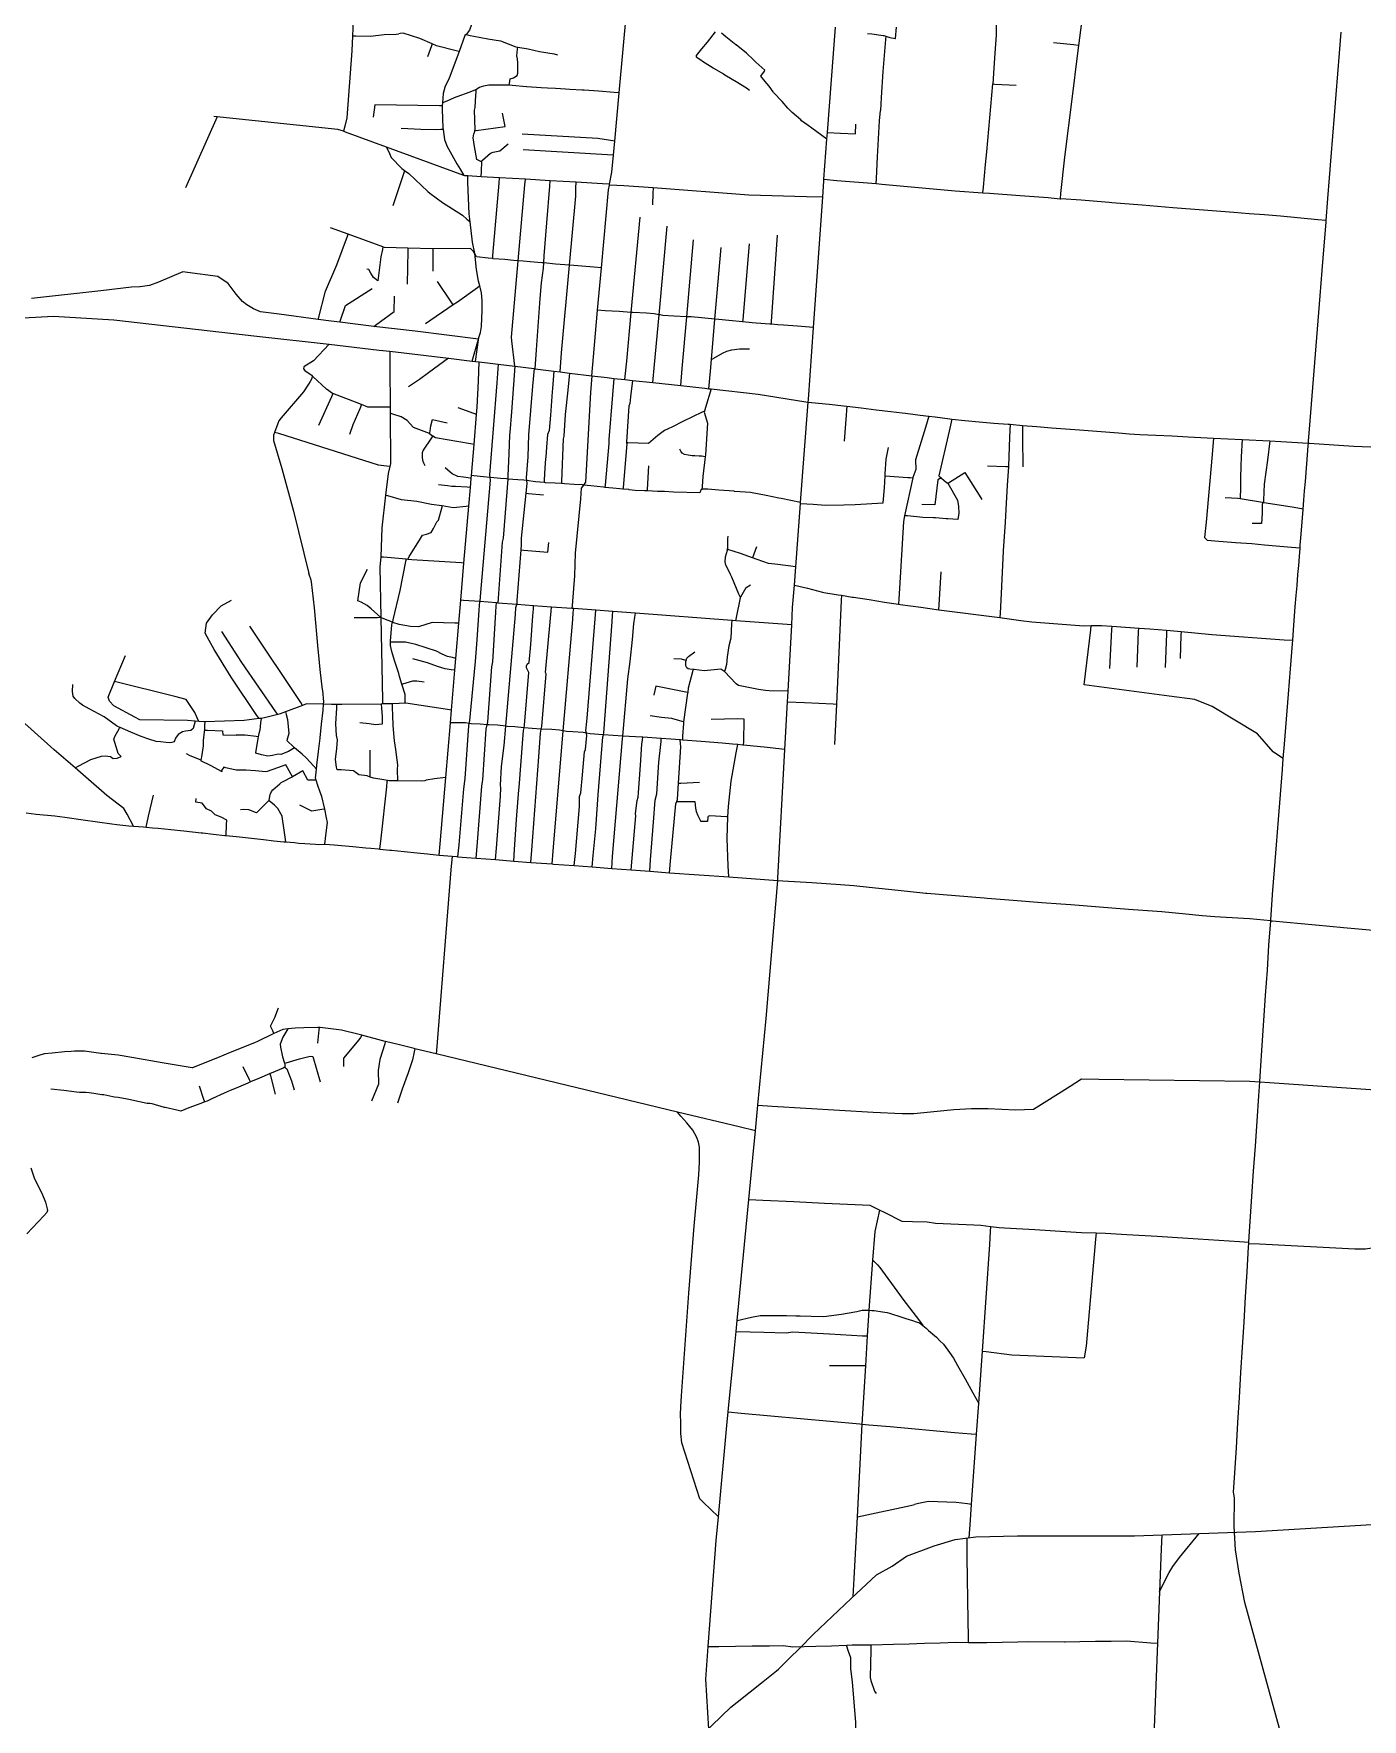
# Model space of a CAD drawing. Header units: inches. Extents: x 170101 to 178921, y 438267 to 453456.
# Drawn here: x 173031 to 174331, y 444207 to 445857 of the extents above; entities that cross this region are included whole.
import ezdxf

# ---------------------------------------------------------------- set-up
doc = ezdxf.new("R2010")
doc.units = ezdxf.units.IN
doc.header["$MEASUREMENT"] = 0

msp = doc.modelspace()

# ---------------------------------------------------------------- linework, layer by layer
for points in [[(174068.9, 445968.2), (174067.2, 445954.8), (174066.5, 445948.9), (174062.1, 445913.9), (174061.6, 445909.9), (174057.4, 445875.2), (174055.5, 445860.6), (174053.6, 445845.8), (174052.3, 445835.6), (174047.3, 445795.9), (174039.9, 445736.3), (174036, 445700.9), (174035.5, 445695.7)], [(173346.1, 445923.6), (173345.9, 445920.1), (173342.9, 445855.1), (173342.3, 445840.4), (173337.5, 445774.8), (173335.4, 445766.7), (173334.1, 445761.7)], [(173977.8, 445920.6), (173977.5, 445918.3), (173976.3, 445905.8), (173975.1, 445893.7), (173974.1, 445884.5), (173973.9, 445881.6), (173973.9, 445881.1), (173973, 445870.4), (173973, 445864.1), (173973.1, 445855.9), (173971.7, 445838.1), (173970.7, 445823.4), (173969.7, 445808)], [(173469.7, 445895.7), (173468.2, 445891.5), (173457.6, 445860.6), (173454.1, 445856.6), (173452.9, 445855.3), (173447.4, 445839.8), (173437.4, 445812.8), (173433.8, 445806), (173431.7, 445798.7), (173431, 445789.5), (173430.8, 445786.6), (173430.6, 445782.9), (173431.5, 445765.1), (173431.7, 445763.6), (173433, 445753.8), (173435.4, 445747.5), (173445, 445729.9), (173448.3, 445724.6), (173452, 445718.6)], [(173577.1, 445522.5), (173578.8, 445541.1), (173582.9, 445586.5), (173586.7, 445628.1), (173593.6, 445704.3), (173594.4, 445708.9), (173594.6, 445709.9), (173596.8, 445721.8), (173598.4, 445738.4), (173599.6, 445752.1), (173604, 445799.4), (173611.6, 445881.1)], [(173342.9, 445855.1), (173346.2, 445855.1), (173360.6, 445854.9), (173374.1, 445856.3), (173385.8, 445856.8), (173388.5, 445857.1)], [(173447.4, 445839.8), (173444.6, 445840.5), (173425.2, 445845.4), (173421, 445847.2), (173408.8, 445852.4), (173392.6, 445857.6), (173389.6, 445857.3), (173388.5, 445857.1)], [(173454.1, 445856.6), (173458.2, 445855.6), (173461.7, 445854.7), (173475.3, 445852.2), (173488, 445850.2), (173503, 445844.4), (173504.7, 445844.1), (173514.9, 445842.5), (173526.1, 445839.9), (173540.5, 445837.6), (173543.5, 445836.6)], [(173698.1, 445858.9), (173690, 445848.9), (173684.6, 445842.3), (173681.9, 445839), (173679.2, 445835.8), (173679.4, 445834.7), (173683.9, 445831.5), (173685.6, 445830.4), (173695.9, 445823.7), (173696.4, 445823.4), (173706.2, 445818), (173707.5, 445817), (173709, 445815.9), (173718.5, 445810.4), (173728.7, 445804.3), (173731.5, 445801.8)], [(173693.8, 444165.1), (173688.8, 444246.9), (173691.2, 444278.6), (173698.9, 444382.4), (173701.1, 444405.7), (173709.5, 444495.1), (173710.8, 444508.3), (173716.6, 444567.4), (173718.5, 444587), (173719.5, 444597.7), (173731, 444716.2), (173734.9, 444757), (173737.4, 444783.4), (173739.8, 444808.5), (173747.9, 444893.5), (173759.2, 445028.3), (173759.4, 445030.7), (173766.2, 445156.7), (173768.8, 445203.3), (173769.4, 445213.9), (173772.9, 445278.8), (173773.8, 445295.5), (173775.5, 445317.6), (173776.8, 445335.3), (173781.5, 445397.4), (173781.6, 445398.3), (173789.1, 445496.6), (173789.3, 445499.3), (173794.2, 445569.7), (173803.2, 445697.1), (173804.3, 445713.2), (173804.4, 445714.7), (173807.4, 445754.1), (173807.9, 445760.4), (173815.7, 445863.6)], [(173807.4, 445754.1), (173792.7, 445764.7), (173788.9, 445767.4), (173782.5, 445772.1), (173781.7, 445772.9), (173773.4, 445780), (173772, 445781.4), (173769.2, 445784.4), (173763.4, 445790.8), (173755.2, 445799.8), (173754.8, 445800.4), (173750.9, 445805.9), (173746.9, 445810.5), (173742.6, 445815.5), (173746.1, 445820.6), (173746.7, 445821.5), (173737.9, 445829.5), (173735.1, 445832.1), (173728.9, 445837.9), (173728.5, 445838.2), (173718.4, 445846.2), (173718.3, 445846.3), (173708.4, 445854.2), (173704.1, 445857.6)], [(173847, 445857.5), (173851.2, 445857), (173862.4, 445855.4), (173863.2, 445855.3), (173865, 445854.8), (173869, 445853.6), (173874, 445852.5), (173874.3, 445852.5), (173875.6, 445863.7)], [(173865, 445854.8), (173864.7, 445851.7), (173862.1, 445820.3), (173860.5, 445794.9), (173860, 445788.3), (173859.8, 445782.1)], [(174261.1, 444159.2), (174216.4, 444321.9), (174210.9, 444350.4), (174207.3, 444373.3), (174206.1, 444396.3), (174206.2, 444424.1), (174205.4, 444429.9), (174206.5, 444448.6), (174208.1, 444473.2), (174209.6, 444497.8), (174211.1, 444522.4), (174212.6, 444547), (174214.1, 444571.6), (174215.6, 444596.2), (174217.1, 444620.8), (174218.6, 444645.4), (174220.1, 444670), (174220.2, 444673.2), (174220.3, 444674.6), (174220.7, 444680.1), (174221.6, 444694.7), (174223.3, 444719.2), (174225, 444743.8), (174226.7, 444768.4), (174228.3, 444793), (174230, 444817.6), (174231, 444831.3), (174231.7, 444842.2), (174233.4, 444866.8), (174235, 444891.4), (174236.7, 444916), (174238.4, 444940.6), (174240, 444965.2), (174241.7, 444989.1), (174241.7, 444989.2), (174241.7, 444989.8), (174243.4, 445014.3), (174243.4, 445014.7), (174245.4, 445038.9), (174247.3, 445063.5), (174249.3, 445088), (174251.2, 445112.6), (174253.2, 445137.2), (174254, 445148), (174255.1, 445161.8), (174257.1, 445186.3), (174259, 445210.9), (174261, 445235.5), (174262.9, 445260.1), (174263.2, 445263.5), (174264.4, 445278.3), (174265.8, 445296.3), (174266.7, 445307.3), (174267.5, 445317.3), (174268.4, 445327.8), (174269.1, 445336.7), (174269.8, 445345.6), (174270.4, 445353.8), (174270.6, 445356.5), (174271.5, 445367.4), (174272.5, 445379.5), (174273.4, 445391.7), (174273.5, 445392), (174274.1, 445400.7), (174274.9, 445409.8), (174275.6, 445418.9), (174277, 445436.2), (174278.4, 445453.9), (174278.6, 445456.5), (174278.8, 445458.5), (174280.4, 445478.4), (174282.3, 445502.8), (174284.3, 445527.3), (174286.2, 445551.8), (174288.2, 445576.3), (174290.1, 445600.8), (174292.1, 445625.3), (174294, 445649.7), (174295.9, 445672.8), (174296, 445674.4), (174297.7, 445696), (174299.3, 445716.3), (174301, 445736.7), (174302.6, 445757), (174304.2, 445777.3), (174305.8, 445797.7), (174307.5, 445818), (174309.1, 445838.3), (174310.7, 445858.7)], [(173421, 445847.2), (173420.3, 445845.4), (173416.5, 445834.7)], [(173496.3, 445806.8), (173496.6, 445808.6), (173497.2, 445813.1), (173500.6, 445814.1), (173504.2, 445816.2), (173504.9, 445818.7), (173504.9, 445828.5), (173504.5, 445832.7), (173503.7, 445835.7), (173504.5, 445842.2), (173504.7, 445844.1)], [(174053.6, 445845.8), (174048.7, 445846.3), (174029.1, 445848.4)], [(173604, 445799.4), (173599.2, 445799.7), (173583.9, 445800.9), (173569.8, 445801.8), (173567.8, 445802), (173555.7, 445802.6), (173551.6, 445802.9), (173541.6, 445803.5), (173534, 445804), (173527.6, 445804.4), (173513.5, 445805.2), (173513.3, 445805.2), (173499.4, 445806.5), (173496.3, 445806.8), (173495.9, 445806.8), (173490, 445806.9), (173485.3, 445806.9), (173476.5, 445806.9), (173471.3, 445805.8), (173469, 445805.3), (173467.4, 445804.7), (173463.6, 445802.4), (173462.6, 445801.8), (173458.4, 445800.3), (173457.9, 445800.1), (173445.2, 445795.4), (173442.6, 445794.5), (173435.2, 445791.3), (173431, 445789.5)], [(173960, 445701.5), (173960.6, 445707), (173961.7, 445718), (173962.6, 445729.2), (173963.7, 445741.6), (173969.7, 445808)], [(173969.7, 445808), (173971.8, 445807.9), (173992.7, 445806.9)], [(173463.6, 445802.4), (173463.6, 445800.1), (173463.5, 445797), (173462.6, 445784.9), (173462, 445782.3), (173462.6, 445763.2), (173462.4, 445762.1), (173461.8, 445759.2)], [(173210.4, 445775.9), (173210.4, 445775.9), (173179.7, 445706.4)], [(173594.6, 445709.9), (173587.6, 445710.3), (173561.9, 445711.8), (173536.6, 445713.3), (173512.2, 445714.7), (173486.8, 445716.2), (173468.8, 445717.2), (173455.8, 445718), (173453.1, 445718.2), (173452, 445718.6), (173376.4, 445746.2), (173336.3, 445760.9), (173334.1, 445761.7), (173328.7, 445763.5), (173207.3, 445776.2)], [(173430.8, 445786.6), (173428.1, 445786.7), (173364.7, 445787.6), (173363.3, 445775.4)], [(173462.4, 445762.1), (173464.1, 445762.4), (173492.4, 445766.5), (173489.9, 445779.6)], [(173855.6, 445710.6), (173855.8, 445715.6), (173856.8, 445736.7), (173858.9, 445771.9), (173859.8, 445782.1)], [(173431.7, 445763.6), (173429.3, 445763.4), (173424.9, 445763.1), (173410, 445763.5), (173390.5, 445764.3)], [(173468.8, 445717.2), (173469.1, 445722.6), (173469.6, 445731.7), (173468.7, 445732.2), (173464.8, 445734.2), (173462.4, 445746.8), (173461.1, 445755.3), (173461.8, 445759.2)], [(173599.6, 445752.1), (173593.6, 445753.1), (173583.1, 445754.8), (173508.9, 445758.9)], [(173807.9, 445760.4), (173820.7, 445759.8), (173835.4, 445759.2), (173835.8, 445768.8)], [(173376.4, 445746.2), (173379.2, 445740.1), (173381, 445736), (173391.4, 445725.2), (173393.9, 445723.4), (173398.1, 445720.5), (173416.8, 445702.8), (173418.7, 445701), (173431.2, 445692.1), (173441, 445685.7), (173450.6, 445679.5), (173454.9, 445675.8), (173458, 445673.1)], [(173468.7, 445732.2), (173470.1, 445733.4), (173472.7, 445735.7), (173475.6, 445738), (173478.2, 445740.2), (173480.6, 445741.4), (173483.8, 445741.9), (173487.1, 445742.5), (173495.5, 445749.5)], [(173598.4, 445738.4), (173592.6, 445738.8), (173510.2, 445743.6)], [(173393.9, 445723.4), (173393.1, 445721), (173382.5, 445688.8)], [(173463.3, 445536.4), (173466.7, 445560), (173468.4, 445564.8), (173469.3, 445570.5), (173469.9, 445586.5), (173469.8, 445596), (173469.2, 445603.7), (173467.9, 445609.1), (173467.6, 445610.4), (173466.2, 445615.1), (173464.4, 445626.5), (173463.2, 445639), (173462.6, 445642.1), (173460.3, 445653.1), (173458, 445673.1), (173457.1, 445680.9), (173456, 445711.6), (173455.8, 445718)], [(173480.3, 445637.1), (173480.5, 445640), (173486.4, 445710.8), (173486.8, 445716.2)], [(173502, 445531.7), (173499, 445556.5), (173498.6, 445560.1), (173505.2, 445635), (173511.7, 445709.4), (173512.2, 445714.7)], [(173521.7, 445529.3), (173523.1, 445547.9), (173526.8, 445597.9), (173528, 445613.5), (173530.1, 445627.9), (173530.3, 445632.8), (173530.7, 445639.7), (173533.3, 445672), (173536.2, 445707.9), (173536.6, 445713.3)], [(173546.1, 445526.3), (173547.7, 445544.9), (173555.4, 445630.7), (173561.5, 445698.1), (173561.7, 445706.3), (173561.9, 445711.8)], [(173803.2, 445697.1), (173787.5, 445697.6), (173731, 445699.3), (173637.2, 445706.3), (173608.7, 445708.4), (173601.6, 445708.7), (173594.4, 445708.9)], [(173637.2, 445706.3), (173637, 445701), (173636.6, 445689.8)], [(173804.4, 445714.7), (173817.1, 445713.7), (173855.6, 445710.6), (173861.1, 445710.1), (173932.8, 445703.5), (173960, 445701.5), (173966.5, 445701.1), (173996.4, 445698.9), (174024, 445697), (174035.5, 445695.7), (174036.4, 445695.6)], [(174296, 445674.4), (174287.8, 445675.2), (174251.2, 445678.6), (174235.6, 445679.8), (174220.7, 445681), (174205.7, 445682.2), (174175.8, 445684.6), (174145.9, 445686.9), (174116, 445689.3), (174086.1, 445691.7), (174083.6, 445691.9), (174056.2, 445694.2), (174036.4, 445695.6)], [(173609.7, 445518.7), (173611.4, 445536.8), (173615.9, 445584.5), (173624.6, 445677.6)], [(173309.4, 445577.5), (173309.6, 445578.4), (173316.7, 445605.1), (173327.6, 445631.1), (173338, 445658.9), (173338.8, 445661)], [(173586.7, 445628.1), (173579.2, 445628.7), (173559.6, 445630.3), (173555.4, 445630.7), (173550.8, 445631.1), (173541.8, 445631.6), (173530.3, 445632.8), (173528.2, 445633), (173516.9, 445634), (173510, 445634.6), (173505.2, 445635), (173500.7, 445635.3), (173492.1, 445636.1), (173480.7, 445637), (173480.3, 445637.1), (173475.8, 445637.5), (173464.5, 445638.8), (173462.6, 445642.1), (173461.5, 445644), (173458.4, 445647), (173421.6, 445646.7), (173397.3, 445647.4), (173374.4, 445648), (173372.7, 445648.6), (173338.8, 445661), (173321.5, 445667.3)], [(173637, 445515.8), (173638.5, 445533.3), (173643, 445582.2), (173650.9, 445668.8)], [(173753, 445572.8), (173753.1, 445575.4), (173758.9, 445659.9)], [(173372.7, 445648.6), (173372.2, 445645.9), (173370.8, 445638.8), (173367.7, 445615.4), (173363.5, 445618.7), (173361.1, 445622.7), (173359, 445626.5), (173357, 445626.7)], [(173397.3, 445647.4), (173397.2, 445644.7), (173396.4, 445612.2)], [(173421.6, 445646.7), (173421.6, 445644.3), (173421.7, 445624.9)], [(173664.2, 445512.9), (173665.6, 445529.7), (173670.1, 445580.2), (173676.7, 445655.4)], [(173691.9, 445509.8), (173693.3, 445526.9), (173694.3, 445538.4), (173697.7, 445577.8), (173703.7, 445648.1)], [(173725.1, 445575.2), (173725.3, 445577.6), (173731.5, 445651.6)], [(173460.2, 445536.8), (173466.2, 445558.3), (173404.4, 445566), (173364, 445570.8), (173330.7, 445574.8), (173322, 445575.8), (173309.4, 445577.5), (173271.1, 445582.7), (173252.8, 445585.1), (173246, 445588), (173239.7, 445591.7), (173235.2, 445595.1), (173229.1, 445602.4), (173221.2, 445612.8), (173211.2, 445619.7), (173181.6, 445623.4), (173176.9, 445624), (173153, 445614), (173144.2, 445610.8), (173135.2, 445609.4), (173134.8, 445609.4), (173126.8, 445609.1), (173096.8, 445605.5), (173028.8, 445597.9)], [(173330.7, 445574.8), (173331, 445575.8), (173336, 445591.1), (173362.3, 445608)], [(173467.6, 445610.4), (173465.2, 445608.6), (173445.8, 445594.6), (173441.6, 445591.7), (173414.6, 445573.2)], [(173441.6, 445591.7), (173440.1, 445593.9), (173426.2, 445614.6)], [(173364, 445570.8), (173365.4, 445571.8), (173383.9, 445585.2), (173384, 445600.2)], [(173009, 445578.4), (173050.2, 445580.8), (173109.5, 445577.1), (173249.2, 445561.3), (173320.3, 445553.2), (173369.1, 445547.6), (173379.4, 445546.4), (173436.8, 445539.6), (173460.2, 445536.8), (173463.3, 445536.4), (173466.9, 445536), (173480.5, 445534.3), (173485.6, 445533.7), (173502, 445531.7), (173520.9, 445529.4), (173521.7, 445529.3), (173540, 445527), (173546.1, 445526.3), (173555.5, 445525.1), (173577.1, 445522.5), (173592.1, 445520.7), (173598.9, 445519.9), (173609.7, 445518.7), (173617.1, 445517.9), (173637, 445515.8), (173664.2, 445512.9), (173687.9, 445510.3), (173691.9, 445509.8), (173694.2, 445509.6), (173740.2, 445504.5), (173786.8, 445496.8), (173789.1, 445496.6), (173799, 445495.6), (173809.5, 445494.6), (173812.4, 445494.3), (173826.5, 445492.6), (173826.8, 445492.6), (173840.9, 445490.9), (173855.4, 445489.2), (173869.8, 445487.5), (173881.1, 445486.2), (173884.3, 445485.8), (173898.7, 445484), (173907, 445483), (173913.2, 445482.2), (173927.7, 445480.4), (173929.7, 445480.1), (173942.4, 445478.5), (173956.5, 445477.4), (173970.6, 445476.2), (173984.7, 445475.1), (173986.6, 445474.9), (173998.8, 445473.9), (173998.8, 445473.9), (174012.9, 445472.7), (174027, 445471.6), (174040.7, 445470.5), (174054.7, 445469.4), (174067.4, 445468.4), (174080.1, 445467.5), (174092.8, 445466.5), (174103.2, 445465.7), (174113.7, 445465), (174121.5, 445464.6), (174129.4, 445464.2), (174145.1, 445463.5), (174160.8, 445462.7), (174185.8, 445461.4), (174213.8, 445460), (174240.9, 445458.6), (174251.7, 445458), (174278.6, 445456.5), (174279.2, 445456.5), (174322.9, 445453.5), (174347.8, 445452.5)], [(173794.2, 445569.7), (173778.5, 445570.9), (173764.9, 445571.9), (173759.2, 445572.3), (173753, 445572.8), (173753, 445572.8), (173751.5, 445572.9), (173738.1, 445574), (173734.2, 445574.3), (173725.1, 445575.2), (173725.1, 445575.2), (173724.7, 445575.2), (173711.3, 445576.5), (173701.4, 445577.5), (173697.8, 445577.8), (173697.7, 445577.8), (173694.3, 445578.1), (173684.5, 445579), (173674.4, 445580), (173671.1, 445580.1), (173670.5, 445580.2), (173670.1, 445580.2), (173657.6, 445580.9), (173646.7, 445581.5), (173644.2, 445582), (173643.3, 445582.2), (173643, 445582.2), (173638.2, 445583.2), (173630.9, 445583.6), (173617.5, 445584.4), (173616.1, 445584.5), (173615.9, 445584.5), (173604.1, 445585.2), (173590.2, 445586), (173582.9, 445586.5)], [(173320.3, 445553.2), (173304.9, 445537.2), (173295.4, 445531.1), (173294.9, 445529.1), (173296.2, 445527.6), (173303.5, 445522.6), (173303.4, 445522.4), (173303.2, 445519.7), (173301.4, 445516.8), (173299.8, 445514.2), (173295.1, 445506.8), (173273.1, 445481.2), (173270.9, 445478.2), (173270, 445475.6), (173266.8, 445467), (173265.7, 445464.2), (173265.6, 445459.1), (173273.8, 445431.7), (173285.4, 445389.9), (173300.3, 445329)], [(173379.4, 445546.4), (173379.5, 445530.8), (173379.8, 445491.8), (173379.8, 445485.8), (173380.2, 445436.4), (173379.5, 445433.5), (173377.9, 445426.7), (173375.4, 445405.6), (173371.6, 445373.7), (173370.6, 445345.1), (173370.6, 445345), (173369.8, 445335.5), (173370.8, 445286), (173372.4, 445205.4), (173372.5, 445201.2)], [(173694.3, 445538.4), (173696.5, 445539.7), (173705.3, 445544.7), (173709.3, 445546.4), (173714.2, 445547.7), (173721.8, 445548.8), (173731.6, 445548.9)], [(173436.8, 445539.6), (173417.4, 445525.2), (173408.5, 445518.7), (173397.8, 445511.6)], [(173427.7, 445053.2), (173428.7, 445064.2), (173434.2, 445129.1), (173438.8, 445182.9), (173439.9, 445195.3), (173443.2, 445234.2), (173444.2, 445245.8), (173447.1, 445280.3), (173449, 445302.7), (173452.1, 445339), (173456.9, 445394.7), (173458.4, 445413), (173459.2, 445421.8), (173459.4, 445424.8), (173462, 445455.2), (173464.5, 445484.4), (173465.1, 445491.8), (173466.2, 445517.2), (173466.9, 445536)], [(173485.6, 445533.7), (173484.2, 445515.5), (173477.2, 445425.5), (173477.5, 445423), (173477.8, 445420.4), (173468, 445306.5), (173467.6, 445301.4)], [(173502, 445531.7), (173500.6, 445514), (173498.5, 445487.1), (173497.1, 445467), (173496.7, 445464.5), (173496, 445446), (173495, 445424.7), (173495, 445421.3), (173490.3, 445363.4), (173489.5, 445359.6), (173485.7, 445304.7), (173485.4, 445300)], [(173520.9, 445529.4), (173519.3, 445512.2), (173515.4, 445464.6), (173514.5, 445443), (173513, 445422.6), (173513.3, 445419.8), (173513.6, 445417), (173512.6, 445407.4), (173508, 445363.5), (173508.2, 445357), (173507.9, 445352.1), (173504, 445302.5), (173503.7, 445298.7)], [(173540, 445527), (173538.6, 445510.1), (173538.4, 445506.8), (173536.7, 445483.8), (173535.6, 445469), (173533.8, 445464.8), (173533, 445452.7), (173532.3, 445442.8), (173531.8, 445441.1), (173531.3, 445432.2), (173530.6, 445420.3), (173530.5, 445417.9)], [(173555.5, 445525.1), (173553.7, 445508.4), (173551.2, 445484.5), (173550, 445463.2), (173549.2, 445460.8), (173547.6, 445419), (173547.5, 445416.9)], [(173379.8, 445491.8), (173373.6, 445491.8), (173372, 445491.8), (173357.9, 445491.6), (173351.9, 445494.2), (173351.7, 445494.2), (173323.8, 445505.1), (173323.5, 445505.2), (173317.5, 445509.4), (173304.2, 445521.7), (173303.4, 445522.4)], [(173577.1, 445522.5), (173576.1, 445506), (173571.2, 445418.4), (173569.1, 445415.5), (173566.7, 445412.3), (173566.1, 445402.1), (173561, 445348.8), (173560.4, 445326.6), (173558, 445297.6), (173557.8, 445294.6)], [(173598.9, 445519.9), (173597.6, 445503.7), (173594, 445460), (173594, 445456.1), (173590.3, 445415.2), (173590.1, 445413.1)], [(173617.1, 445517.9), (173615.1, 445501.9), (173614.3, 445495.3), (173613.5, 445492.7), (173611.1, 445457.7), (173611.3, 445456.7), (173611.5, 445455.7), (173607.8, 445413.2), (173607.7, 445411.6)], [(173694.2, 445509.6), (173688.6, 445491.4), (173687.4, 445487.8), (173687.2, 445486.9), (173690.5, 445475.9), (173688.4, 445445.2), (173688.2, 445443.2), (173686, 445423.9), (173685.2, 445414.1), (173684.9, 445411.1)], [(173323.8, 445505.1), (173322.3, 445501.7), (173309.8, 445473.6)], [(173351.9, 445494.2), (173350.2, 445490.2), (173343.4, 445474.4), (173339.9, 445464.9)], [(173826.8, 445492.6), (173825.8, 445479.5), (173824.3, 445458.4)], [(173462, 445455.2), (173458.5, 445455.8), (173424.1, 445461.6), (173421.5, 445463.2), (173421.4, 445463.3), (173418.5, 445465.5), (173418.2, 445465.8), (173402.8, 445471.9), (173396.5, 445478.6), (173390.7, 445482.2), (173382.5, 445485), (173379.8, 445485.8)], [(173418.5, 445465.5), (173418.9, 445468.2), (173419.6, 445473.3), (173421.3, 445479.6), (173435.8, 445476.4)], [(173464.5, 445484.4), (173461.7, 445485.4), (173446.3, 445491.2)], [(173687.4, 445487.8), (173685.1, 445486.7), (173666.3, 445477.7), (173656.2, 445472.3), (173651.9, 445470.4), (173648.4, 445468.7), (173641.8, 445464), (173632.8, 445456.2), (173612.4, 445456.7), (173611.3, 445456.7)], [(173907, 445483), (173903.7, 445471.9), (173894.2, 445440.1), (173894.4, 445430.8), (173891.5, 445422.8), (173891.4, 445422.5), (173883.4, 445385.4), (173882.2, 445379.8), (173878.3, 445314.2), (173877.8, 445304.2), (173877.5, 445298.8)], [(173929.7, 445480.1), (173927, 445468.2), (173917, 445424.4), (173919.4, 445422.3), (173924.1, 445418.2), (173925.6, 445417.3), (173925.8, 445417.2), (173935, 445400.6), (173936.1, 445394.5), (173936.3, 445388.1), (173935.4, 445381.9), (173925.7, 445382.5), (173923.9, 445382.4), (173913.5, 445383.4), (173911.5, 445383.3), (173901.3, 445383.8), (173886.1, 445385.2), (173883.4, 445385.4)], [(173379.5, 445433.5), (173376.2, 445433.9), (173368.6, 445435), (173270.8, 445465.8), (173266.8, 445467)], [(173421.4, 445463.3), (173420.3, 445461.7), (173412.2, 445449.6), (173411.1, 445447), (173411.3, 445442.9), (173411.4, 445439.9), (173412.5, 445437.3), (173413.8, 445434.5)], [(173986.6, 445474.9), (173986.1, 445462.2), (173985, 445433.9), (173984.9, 445433.2), (173983.9, 445415.4), (173982.5, 445391.6), (173981.7, 445379.1), (173980.7, 445365.2), (173979.8, 445351.2), (173979.8, 445350.7), (173979.1, 445337.2), (173978.5, 445323.2), (173977.8, 445309.3), (173977, 445290.1), (173976.7, 445285.7)], [(173998.8, 445473.9), (173998.9, 445461.5), (173999, 445433.3)], [(174185.8, 445461.4), (174184.4, 445445.5), (174178.6, 445379.1), (174176.9, 445364)], [(174213.8, 445460), (174212.8, 445443.1), (174212.3, 445434.1), (174212.2, 445422.5), (174212.1, 445411.1), (174211.9, 445404.2), (174211.8, 445402)], [(173688.2, 445443.2), (173685, 445443.6), (173682.3, 445443.9), (173677.9, 445444.1), (173675.5, 445444.2), (173671.5, 445444.6), (173667.9, 445445.5), (173665.6, 445446.7), (173664.3, 445448.6), (173663.4, 445450.5)], [(173864.2, 445424.5), (173864.3, 445426.5), (173865.2, 445440.7), (173867.7, 445452.1)], [(174240.9, 445458.6), (174238.4, 445439.9), (174235.4, 445416.3), (174234.8, 445400.6), (174234.7, 445398.2)], [(173459.2, 445421.8), (173456.2, 445422.4), (173451.6, 445423.1), (173446, 445424), (173440.7, 445426.4), (173438.6, 445428.2), (173433.7, 445432.2)], [(173631.7, 445409.7), (173631.8, 445411), (173633.1, 445434.3)], [(173925.6, 445417.3), (173926.2, 445417.6), (173942.2, 445427.8), (173958, 445402.9), (173959, 445401.4)], [(173984.9, 445433.2), (173982.5, 445433.3), (173964.6, 445434.1)], [(173458.4, 445413), (173455.2, 445413.3), (173443.9, 445414.1), (173440.1, 445413.9), (173435.9, 445414.6), (173427.1, 445415.6)], [(173781.6, 445398.3), (173762.7, 445402.2), (173760.4, 445402.7), (173747.9, 445405.4), (173732.6, 445408.1), (173717, 445409.3), (173716.4, 445409.4), (173701.4, 445410.4), (173690.7, 445411.3), (173685.9, 445411.6), (173684.9, 445411.1), (173684, 445410.6), (173683.1, 445407.7), (173657.1, 445408.5), (173648.5, 445409), (173641.5, 445409.3), (173631.7, 445409.7), (173628.7, 445409.8), (173619.8, 445410.2), (173613.7, 445410.8), (173613.3, 445411), (173607.7, 445411.6), (173604.8, 445411.9), (173597.8, 445412.5), (173590.1, 445413.1), (173588.6, 445413.3), (173576.3, 445414.6), (173569.1, 445415.5), (173568, 445415.6), (173559.9, 445416.1), (173550.6, 445416.7), (173547.5, 445416.9), (173541.3, 445417.3), (173532, 445417.8), (173531.4, 445417.9), (173530.5, 445417.9), (173522.2, 445418.7), (173513.3, 445419.8), (173510.8, 445420.1), (173504.7, 445420.5), (173495, 445421.3), (173493.7, 445421.4), (173487.9, 445421.9), (173478.1, 445422.9), (173477.6, 445423), (173477.5, 445423), (173471.3, 445423.6), (173461.7, 445424.6), (173459.4, 445424.8)], [(173781.5, 445397.4), (173793.9, 445396.7), (173806, 445395.9), (173823.9, 445396.2), (173834.9, 445396.4), (173862.4, 445398.1), (173863.6, 445412.7), (173864.2, 445424.5), (173886.4, 445422.8), (173888.7, 445422.7), (173891.4, 445422.5)], [(173919.4, 445422.3), (173917.6, 445421.5), (173915.9, 445420.7), (173912.9, 445396.1), (173900.2, 445396.3)], [(173456.9, 445394.7), (173454.3, 445394.4), (173441.4, 445393.3), (173430.9, 445395), (173430.5, 445395.1), (173420.2, 445396.4), (173406, 445399.5), (173391.1, 445400.9), (173377.6, 445404.9), (173375.4, 445405.6)], [(173397.2, 445342.7), (173398.5, 445345.4), (173399, 445346.4), (173408.6, 445361.6), (173411.5, 445366.4), (173415.4, 445367.3), (173419.9, 445369), (173422.4, 445373), (173425.6, 445379.5), (173427.2, 445381.2), (173430.6, 445394.1), (173430.9, 445395)], [(173512.6, 445407.4), (173515.4, 445407.1), (173530.1, 445405.8)], [(174273.5, 445392), (174264.7, 445393.4), (174237.3, 445397.8), (174234.7, 445398.2), (174233.6, 445398.4), (174211.8, 445402), (174209.6, 445402.3), (174197.2, 445403)], [(174233.6, 445398.4), (174233.5, 445396.1), (174233.2, 445388.1), (174232.8, 445377.8), (174223.7, 445377.9)], [(173710.2, 445352.5), (173710.2, 445353.2), (173710.4, 445362.9), (173710.6, 445365.4)], [(174270.4, 445353.8), (174261.9, 445354.5), (174235.7, 445356.7), (174223.3, 445358.1), (174207.3, 445358.8), (174187, 445360.4), (174179.9, 445361.3), (174176.9, 445364)], [(173452.1, 445339), (173449.3, 445339.2), (173401, 445342.4), (173397.2, 445342.7), (173395.5, 445342.9), (173373.4, 445344.8), (173370.6, 445345)], [(173507.9, 445352.1), (173510.7, 445351.8), (173534.3, 445349.9), (173535, 445359.4)], [(173718.1, 445282.7), (173718.7, 445285.7), (173722.7, 445305.2), (173722.7, 445305.3), (173721, 445308.7), (173714.4, 445325.3), (173712.9, 445328), (173710.3, 445333.5), (173708.3, 445336.9), (173707.9, 445340.2), (173708.2, 445345.2), (173710, 445351.8), (173710, 445351.8), (173710.2, 445352.5)], [(173776.8, 445335.3), (173759.3, 445337.6), (173750.3, 445338.7), (173739.2, 445342.5), (173734.6, 445344.2), (173722.6, 445348.6), (173710.2, 445352.5), (173709.5, 445352.7)], [(173734.6, 445344.2), (173734.8, 445344.7), (173738.8, 445355.2)], [(173316, 445064.1), (173317.3, 445075), (173318.5, 445085.3), (173317.7, 445089.9), (173315.8, 445098.3), (173313, 445110.5), (173311.4, 445115), (173309.2, 445121.5), (173307.5, 445126.7), (173307.1, 445127.9), (173306.9, 445128.5), (173307.8, 445137.3), (173308.2, 445141), (173308.2, 445141.3), (173309.7, 445154.8), (173311.2, 445167.9), (173311.2, 445168.2), (173312.8, 445181.6), (173314.3, 445195.1), (173314.7, 445200.9), (173314.8, 445203.3), (173313.8, 445214.3), (173313.7, 445215.1), (173311.5, 445235), (173310, 445248.5), (173309.4, 445254.9), (173305.7, 445295.3), (173302.8, 445320.9), (173302.7, 445322.5), (173300.3, 445329)], [(173370.8, 445286), (173367.5, 445288.9), (173361.4, 445294.2), (173357.5, 445297.7), (173351.6, 445300.9), (173348.1, 445302.2), (173350.7, 445319.7), (173357.8, 445333.3)], [(173395.5, 445342.9), (173395, 445340.6), (173389.4, 445312.3), (173382.5, 445283.7), (173382, 445281.3)], [(173916.8, 445293.5), (173917.1, 445298.1), (173919.2, 445330.4)], [(173722.7, 445305.3), (173723.2, 445306.2), (173728.3, 445315.3), (173732.4, 445317.9)], [(173775.5, 445317.6), (173788.2, 445314.4), (173803.1, 445310.6), (173804.4, 445310.3), (173818.2, 445308.1), (173821.5, 445307.6), (173831.9, 445305.9), (173833.4, 445305.7), (173848.6, 445303.3), (173863.7, 445300.9), (173872.8, 445299.5), (173877.5, 445298.8), (173878.9, 445298.6), (173899.3, 445295.8), (173916.8, 445293.5), (173976.7, 445285.7), (173997.1, 445283), (174007.9, 445281.5), (174058.9, 445277.7), (174066, 445277.9), (174066.5, 445277.9), (174076.1, 445278.1), (174086.2, 445277.4), (174099.7, 445276.4), (174112.9, 445275.4), (174123.3, 445274.6), (174139.8, 445273.3), (174139.8, 445273.3), (174153.9, 445272), (174184, 445269.2), (174254.9, 445264.1), (174263.2, 445263.5)], [(173251.6, 445186.9), (173249.5, 445190), (173224.1, 445227.6), (173207.6, 445254.5), (173202.8, 445263.4), (173198.8, 445270.5), (173200, 445280.3), (173206, 445288.6), (173214.3, 445297.2), (173224.6, 445302.7)], [(173446.1, 445051.7), (173447.4, 445063.4), (173452, 445118.1), (173453.3, 445128.3), (173456.7, 445179.8), (173457.3, 445182.2), (173457.9, 445184.9), (173461.4, 445222.4), (173463.3, 445242.8), (173464.9, 445263.9), (173466.9, 445292.9), (173467.2, 445297.5), (173467.6, 445301.4)], [(173772.9, 445278.8), (173754.7, 445280.1), (173718.1, 445282.7), (173715, 445282.9), (173714.3, 445283), (173619.9, 445290), (173597.7, 445291.7), (173581.1, 445292.9), (173559.5, 445294.5), (173557.8, 445294.6), (173537.9, 445296.1), (173520.3, 445297.4), (173503.7, 445298.7), (173485.4, 445300), (173484, 445300.1), (173467.6, 445301.4), (173451.6, 445302.6), (173449, 445302.7)], [(173464, 445050.3), (173464.9, 445061.8), (173469.7, 445120.6), (173470.3, 445125), (173470.4, 445127), (173473.9, 445176.7), (173474.9, 445180.9), (173475.6, 445183.8), (173479.5, 445237.7), (173480.2, 445242.3), (173483.4, 445291), (173483.7, 445296.8), (173484, 445300.1)], [(173483.1, 445048.9), (173483.9, 445060), (173487.8, 445111.1), (173488.3, 445119.1), (173488, 445121.7), (173488.9, 445139.9), (173491.4, 445160.5), (173493.1, 445179.4), (173502.4, 445288.8), (173503, 445295.5), (173503.7, 445298.7)], [(173501, 445047.5), (173501.7, 445058.8), (173503.6, 445088), (173505.7, 445117.2), (173506.2, 445119.4), (173510.4, 445175.3), (173510.9, 445178), (173511.4, 445180.4), (173515.6, 445231.9), (173514.9, 445233.3), (173513.2, 445236.5), (173513.3, 445238.5), (173513.9, 445240.2), (173516, 445241.8), (173517.6, 445259.3), (173519.6, 445287.4), (173520, 445293.9), (173520.3, 445297.4)], [(173517.6, 445046.2), (173518.5, 445058.2), (173525.4, 445149.5), (173527.1, 445172.7), (173527.8, 445176.7), (173528.2, 445179), (173532.5, 445230.6), (173531.8, 445232), (173536.9, 445285.2), (173537.6, 445292.2), (173537.9, 445296.1)], [(173538.4, 445044.6), (173539.4, 445057.1), (173549.3, 445175), (173558.5, 445284), (173559.1, 445290.6), (173559.5, 445294.5)], [(173821.5, 445307.6), (173821.2, 445302.5), (173816.6, 445201), (173814.8, 445161.6)], [(173294.2, 445199.8), (173292.4, 445202.6), (173242.6, 445277.3)], [(173370.8, 445286), (173370.7, 445286), (173370.2, 445286), (173367.6, 445285.6), (173344.7, 445285.4)], [(173447.1, 445280.3), (173443, 445280.4), (173421, 445280.8), (173407.7, 445276.7), (173399.8, 445277.1), (173388.7, 445279), (173382.6, 445281), (173382, 445281.3), (173373.8, 445284.5), (173370.8, 445286)], [(173394.6, 445201.9), (173394.7, 445205.7), (173394.7, 445210.4), (173391.4, 445220.7), (173389.1, 445228.1), (173388.2, 445231), (173384.1, 445243.6), (173381.4, 445252.5), (173380.3, 445258.3), (173380.3, 445261.6), (173380.3, 445262.7), (173381.6, 445278.6), (173382, 445281.3)], [(173560.1, 445043), (173561.1, 445054.8), (173565.2, 445100.9), (173565.2, 445110.6), (173566.5, 445114.2), (173568.2, 445132), (173570.1, 445154.4), (173571.2, 445156.7), (173572.3, 445170.4), (173571.9, 445172.7), (173571.5, 445175), (173572.2, 445184.1), (173573, 445191.2), (173580.4, 445284.4), (173580.7, 445288.9), (173581.1, 445292.9)], [(173577.5, 445041.7), (173578.5, 445053), (173581, 445078.9), (173582.9, 445102.9), (173583.5, 445112.3), (173588.1, 445169.1), (173588.6, 445171), (173589.1, 445173.1), (173597.2, 445281.5), (173597.5, 445287.7), (173597.7, 445291.7)], [(173596.7, 445040.3), (173597.6, 445051.9), (173607.3, 445167.1), (173607.6, 445169.8), (173612.6, 445225.9), (173614.9, 445242.9), (173616.9, 445264.4), (173618.2, 445279.8), (173619.2, 445286.1), (173619.9, 445290)], [(173714.3, 445283), (173714.1, 445279.7), (173713.3, 445265.7), (173711.2, 445258.2), (173709.7, 445247.4), (173709.1, 445240), (173707.6, 445234.9), (173707, 445232.9)], [(174254, 445148), (174244.3, 445154.1), (174244, 445154.3), (174228.9, 445172), (174184.4, 445198.6), (174167.4, 445205.7), (174142.2, 445208.9), (174059.2, 445220), (174065.5, 445273.7), (174066, 445277.9)], [(174086.2, 445277.4), (174086, 445274.1), (174083.8, 445235.9)], [(173269.8, 445190.9), (173268, 445193.5), (173234.8, 445241.9), (173215.1, 445272.3)], [(173444.2, 445245.8), (173440.9, 445246.6), (173436, 445247.8), (173430.8, 445250.1), (173425.2, 445253), (173405, 445259.5), (173394.9, 445261.8), (173381.5, 445261.6), (173380.3, 445261.6)], [(174112.2, 445275.4), (174112.1, 445272.1), (174110.7, 445237.3)], [(174139.8, 445273.3), (174139.7, 445269.9), (174138.3, 445236.9)], [(174153.9, 445272), (174153.8, 445268.7), (174153.2, 445245.7)], [(173439.9, 445195.3), (173436, 445195.9), (173395.2, 445201.9), (173394.6, 445201.9), (173388.8, 445201.8), (173381.7, 445201.5), (173372.5, 445201.2), (173370.9, 445201.1), (173370.9, 445201.1), (173332.6, 445200.6), (173327.7, 445200.7), (173322.3, 445200.8), (173314.7, 445200.9), (173298, 445201.3), (173294.2, 445199.8), (173277.5, 445193.6), (173272.3, 445191.6), (173269.8, 445190.9), (173257, 445187.5), (173253.6, 445187.1), (173251.6, 445186.9), (173236.8, 445185.1), (173198.6, 445183.8), (173197.5, 445183.8), (173192.7, 445184.1), (173189, 445184.4), (173181.6, 445185), (173134.7, 445185.7), (173130, 445188.3), (173109.5, 445199.5), (173105.2, 445204.1), (173103.7, 445207.8), (173110.1, 445223.3), (173120.7, 445248.7)], [(173443.2, 445234.2), (173439.7, 445234.6), (173433.6, 445235.5), (173426.2, 445237.9), (173416.5, 445241.5), (173402.1, 445245.5)], [(173669.5, 445243.9), (173668.4, 445244.2), (173665, 445245), (173657.5, 445245.4)], [(173769.4, 445213.9), (173750.7, 445214.2), (173747.2, 445214.3), (173740.3, 445215.5), (173720.9, 445219.4), (173718.5, 445220.9), (173707, 445232.9), (173706.6, 445233.4), (173703.4, 445235.2), (173687.1, 445233.8), (173677.5, 445234.8), (173676.6, 445234.9), (173673.3, 445235.2), (173671.6, 445235.7), (173670.3, 445236.7), (173669.4, 445238.5), (173669.1, 445242.9), (173669.5, 445243.9), (173670.3, 445246), (173671.7, 445247.8), (173677.9, 445252.3)], [(173666.2, 445165.9), (173666.4, 445169.6), (173667.2, 445182.1), (173667.4, 445183.6), (173671.3, 445211.8), (173671.4, 445212.3), (173672, 445217), (173676.4, 445234.2), (173676.6, 445234.9)], [(173189, 445184.4), (173188.1, 445180.9), (173187.2, 445177.1), (173184.7, 445175.2), (173179.4, 445174.7), (173176.6, 445174.1), (173172.3, 445171.2), (173169.6, 445167.7), (173168.7, 445165.2), (173168.4, 445164.3), (173166.1, 445163.6), (173163.8, 445163.3), (173160.6, 445163.5), (173155.2, 445164.1), (173150.9, 445164.6), (173143.6, 445166.6), (173136.2, 445169.3), (173125.9, 445173.7), (173115.6, 445178.1), (173114.7, 445178.5), (173112, 445179.8), (173099.9, 445188.6), (173085.2, 445196.5), (173078.8, 445200), (173076.2, 445201.9), (173071.3, 445206.4), (173069.7, 445208.8), (173069.1, 445213.3), (173069.3, 445220.3)], [(173192.7, 445184.1), (173191.1, 445187.7), (173188.8, 445193), (173180.2, 445205.7), (173169.2, 445208.4), (173110.1, 445223.3)], [(173391.4, 445220.7), (173392.2, 445221), (173401.9, 445223.9), (173405.8, 445223.7), (173413.3, 445223)], [(173671.4, 445212.3), (173670.9, 445212.4), (173639.8, 445218.7), (173638, 445210.3), (173637.9, 445209.9)], [(173434.2, 445129.1), (173431.3, 445128.8), (173423.2, 445127.8), (173415.1, 445126.6), (173413.7, 445126.1), (173410.8, 445125.8), (173386.9, 445126), (173378.8, 445126), (173377.1, 445126.4), (173373.7, 445127), (173363.5, 445128.5), (173360.3, 445129.6), (173357.2, 445130.8), (173349.1, 445131.8), (173344, 445135.7), (173332, 445136.8), (173328, 445136.9), (173327.3, 445139.4), (173326.2, 445147), (173327.7, 445157.6), (173328.2, 445166), (173327.7, 445169.1), (173327.3, 445169.9), (173326.8, 445182.2), (173327.5, 445197), (173327.7, 445200.7)], [(173370.9, 445201.1), (173371.3, 445197), (173371.9, 445188.8), (173372, 445181.6), (173365.4, 445180.9), (173359.2, 445181.9), (173350.1, 445182.6)], [(173381.7, 445201.5), (173381.8, 445197.6), (173382.2, 445189.8), (173382.4, 445180.4), (173383.2, 445172.2), (173383.9, 445165), (173385.2, 445156.8), (173386.3, 445146.4), (173387.1, 445141.6), (173386.8, 445137.1), (173386.9, 445126)], [(173768.8, 445203.3), (173785.5, 445202.5), (173813.3, 445201.2), (173816.6, 445201)], [(173128.8, 445081.7), (173122.4, 445093.2), (173119.1, 445099), (173102.4, 445111.7), (173082.1, 445129.6), (173071.5, 445138.7), (173050.9, 445156.2), (173015.7, 445188)], [(173198.6, 445183.8), (173198.3, 445180.2), (173198, 445175.8), (173197.9, 445174.2), (173197.5, 445170.8), (173196.9, 445165.7), (173196.7, 445160.3), (173195.5, 445151.5), (173194.4, 445146.2), (173194.3, 445145.9), (173204.2, 445141), (173214.6, 445135.5), (173215.3, 445135.2)], [(173253.6, 445187.1), (173253.1, 445182.8), (173252.2, 445175.5), (173251.2, 445172.4), (173250.7, 445169.2), (173249.5, 445161.4), (173248.2, 445153.5)], [(173277.5, 445193.6), (173278.2, 445190.8), (173279.4, 445185.9), (173280.7, 445172.2), (173278.6, 445165.5), (173285.7, 445158.9), (173286.2, 445158.3)], [(173766.2, 445156.7), (173745.8, 445158.8), (173735.4, 445159.9), (173725.8, 445160.8), (173725.2, 445160.9), (173720.1, 445161.4), (173715, 445161.9), (173704.8, 445162.8), (173684.4, 445164.4), (173666.2, 445165.9), (173664, 445166.1), (173663.8, 445166.1), (173654.5, 445166.8), (173645.2, 445167.5), (173645.1, 445167.5), (173627.1, 445168.6), (173626.3, 445168.6), (173607.6, 445169.8), (173607.6, 445169.8), (173607.5, 445169.8), (173598.1, 445170.5), (173588.6, 445171), (173588.1, 445171.1), (173575.7, 445172), (173571.9, 445172.7), (173568.9, 445173.2), (173558.5, 445173.9), (173552.6, 445174.4), (173549.3, 445175), (173545.5, 445175.7), (173538.2, 445176.1), (173527.8, 445176.7), (173518.7, 445177.3), (173510.9, 445178), (173501.8, 445178.8), (173494.4, 445179.3), (173493.1, 445179.4), (173484.8, 445180.3), (173476.3, 445180.8), (173474.9, 445180.9), (173467.8, 445181.4), (173459.3, 445181.9), (173457.3, 445182.2), (173453.7, 445182.7), (173441.7, 445182.9), (173438.8, 445182.9)], [(173667.4, 445183.6), (173665.5, 445184.1), (173655.7, 445186.9), (173645.4, 445188.1), (173634.2, 445189.7)], [(173725.8, 445160.8), (173725.9, 445164.1), (173726.4, 445186.3), (173720, 445186.6), (173694, 445186)], [(173071.5, 445138.7), (173075.1, 445140.7), (173086.8, 445146.9), (173097.3, 445150.1), (173101, 445150.4), (173106, 445149.7), (173108.8, 445148), (173112.8, 445148.1), (173116.6, 445149.9), (173113.7, 445152.8), (173111.9, 445158.4), (173109.9, 445164.6), (173109.5, 445166.8), (173110.3, 445169.3), (173115.1, 445177.4), (173115.6, 445178.1)], [(173198, 445175.8), (173198.8, 445175.7), (173201.2, 445175.5), (173215.8, 445174.9), (173216, 445171), (173229.2, 445170.8)], [(173250.7, 445169.2), (173248.7, 445169.5), (173238.1, 445170.6), (173229.2, 445170.8)], [(173615.9, 445038.9), (173616.8, 445050.3), (173620.3, 445091.8), (173620.1, 445094), (173621.7, 445106.8), (173622.5, 445109.9), (173622.8, 445114.6), (173624.8, 445141.3), (173626.3, 445161.8), (173626.8, 445166.1), (173627.1, 445168.6)], [(173634, 445037.6), (173634.8, 445048.8), (173637.6, 445085.4), (173639.1, 445106.9), (173640.8, 445113.3), (173642.9, 445144.4), (173644.7, 445161.4), (173645, 445164.5), (173645.2, 445167.5)], [(173653.4, 445036.1), (173654.4, 445047.2), (173659.4, 445103.4), (173660.5, 445105.9), (173661.2, 445107.6), (173662.2, 445123.7), (173664.5, 445159.2), (173664.1, 445162.5), (173663.8, 445166.1)], [(173194.4, 445146.2), (173193.3, 445146.7), (173184, 445150.6), (173180.6, 445152.5)], [(173307.8, 445137.3), (173305.2, 445140.3), (173297.8, 445148.5), (173293.7, 445152.2), (173286.2, 445158.4), (173286.2, 445158.3), (173280.2, 445154.7), (173272.7, 445151.9), (173270.3, 445152), (173264.8, 445150.9), (173260.2, 445150.2), (173254, 445151.3), (173248.3, 445153), (173248.2, 445153.5)], [(173360.3, 445129.6), (173360.3, 445130.9), (173360.4, 445155.9)], [(173711.2, 445031.9), (173710.7, 445042.9), (173709.7, 445069.5), (173710.5, 445090.6), (173711, 445100.8), (173713.5, 445125.6), (173718.4, 445153.4), (173719.4, 445158.2), (173720.1, 445161.4)], [(173307.5, 445126.7), (173304.5, 445126.7), (173299.4, 445126.7), (173294.5, 445135.7), (173284.2, 445130), (173277.7, 445141.6), (173269.7, 445138.7), (173259.5, 445135.2), (173257.7, 445134.9), (173247.9, 445135.7), (173238.7, 445136.5), (173229.1, 445136.3), (173218.9, 445138.6), (173216.9, 445139.3), (173214.9, 445136), (173214.6, 445135.5)], [(173277.8, 445066.2), (173276.2, 445077.6), (173274.2, 445091.1), (173274.2, 445091.4), (173269.8, 445098.9), (173268.4, 445100.4), (173267.4, 445101.5), (173266.5, 445102.1), (173261.4, 445106.4), (173261.5, 445107), (173262.5, 445112.7), (173262.7, 445113.3), (173263.7, 445115.7), (173265, 445117.2), (173271.9, 445123), (173272.6, 445123.7), (173273.3, 445124.3), (173277.6, 445126.5), (173282.1, 445128.9), (173284.2, 445130)], [(173369.8, 445059.2), (173371, 445070), (173376.5, 445120.1), (173377, 445125.2), (173377.1, 445126.4)], [(173662.2, 445123.7), (173664.3, 445123.8), (173682.6, 445124.6)], [(173140.9, 445080.6), (173143.3, 445091.3), (173148.1, 445112)], [(173219.5, 445072.5), (173219.8, 445083.2), (173219.9, 445087.5), (173214.4, 445090.5), (173208.5, 445092.7), (173204.9, 445096.2), (173200.1, 445098.5), (173196, 445104.2), (173189.6, 445105.2), (173190.1, 445108.8)], [(173261.5, 445107), (173260.8, 445106.3), (173248.9, 445094.7), (173241.4, 445097.5), (173236.4, 445097.9), (173233.5, 445097.7)], [(173315.8, 445098.3), (173313, 445097.9), (173303.1, 445096.3), (173291.3, 445102.3)], [(173660.5, 445105.9), (173662.6, 445105.9), (173678.2, 445105.9), (173678.7, 445099.3), (173679.3, 445096), (173680.9, 445092.1), (173683.2, 445087.4), (173684, 445086.2)], [(173023.7, 445094.5), (173033.5, 445093.5), (173051.6, 445091.6), (173061.3, 445090.5), (173079.4, 445087.9), (173107.4, 445083.9), (173112.2, 445083.2), (173124, 445082.1), (173128.8, 445081.7), (173138.4, 445080.9), (173140.9, 445080.6), (173147.3, 445080), (173152.8, 445079.5), (173165.2, 445078.2), (173177.8, 445076.9), (173186.3, 445076), (173194.8, 445075.1), (173196.5, 445075), (173206.5, 445073.9), (173218.1, 445072.6), (173219.5, 445072.5), (173232.3, 445071.1), (173244, 445069.8), (173255.8, 445068.5), (173265.9, 445067.4), (173275.7, 445066.4), (173276.1, 445066.3), (173277.8, 445066.2), (173286.3, 445065.5), (173290.6, 445065.1), (173296.4, 445064.7), (173306.9, 445063.9), (173309.4, 445063.7), (173316, 445064.1), (173325.2, 445063.3), (173343.3, 445061.6), (173356, 445060.5), (173361, 445060.1), (173368.5, 445059.3), (173369.8, 445059.2), (173379.4, 445058.2), (173381.1, 445058.1), (173393.6, 445056.8), (173406.2, 445055.5), (173416.4, 445054.5), (173419, 445054.2), (173427.7, 445053.2), (173431.9, 445052.8), (173440.4, 445052.1), (173444.9, 445051.8), (173446.1, 445051.7), (173454.6, 445051.1), (173464, 445050.3), (173483.1, 445048.9), (173501, 445047.5), (173517.6, 445046.2), (173538.4, 445044.6), (173539.7, 445044.5), (173560.1, 445043), (173577.5, 445041.7), (173596.7, 445040.3), (173615.9, 445038.9), (173634, 445037.6), (173653.4, 445036.1), (173711.2, 445031.9), (173759.2, 445028.3), (173764.2, 445028), (173792.5, 445026.5), (173820.7, 445024.5), (173833.6, 445023.6), (173848.8, 445022), (173877, 445019), (173904, 445016.1), (173905.1, 445016), (173933.2, 445013.7), (173961.4, 445011.4), (173964.2, 445011.2), (173989.6, 445009.2), (174017.8, 445007), (174036.4, 445005.6), (174046, 445004.8), (174074.2, 445002.7), (174102.4, 445000.5), (174130.6, 444998.3), (174135.2, 444998), (174158.7, 444995.7), (174174.5, 444994.1), (174186.9, 444993.3), (174215.1, 444991.5), (174221.3, 444991.1), (174241.7, 444989.2), (174242.3, 444989.1), (174243.3, 444989), (174271.4, 444986.3), (174299.5, 444983.7), (174313.1, 444982.3), (174327.7, 444981), (174355.9, 444978.5)], [(173710.5, 445090.6), (173709.1, 445090.7), (173692.8, 445091.6), (173691.6, 445091.5), (173691.2, 445091.1), (173690.9, 445090.3), (173690.5, 445086.1), (173684, 445086.2)], [(173440.4, 445052.1), (173439.3, 445038.9), (173425.1, 444862), (173424.8, 444858.7)], [(173266.1, 444878.6), (173265, 444881.2), (173262.8, 444886), (173267.1, 444894.5), (173270.5, 444903.7)], [(173737.4, 444783.4), (173721.3, 444787.2), (173661.1, 444801.8), (173424.8, 444858.7), (173404.1, 444863.7), (173403.3, 444863.9), (173389, 444867.5), (173375.2, 444870.7), (173375.1, 444870.7), (173352.1, 444877), (173349.4, 444877.8), (173332.3, 444882.1), (173311.3, 444884.4), (173310.4, 444884.5), (173309, 444884.6), (173295.4, 444884.3), (173286.8, 444884), (173279.7, 444883.2), (173274.8, 444882.6), (173266.1, 444878.6), (173249.4, 444870.6), (173247.8, 444870), (173235.5, 444865), (173223.2, 444860), (173210.9, 444855), (173198.6, 444850), (173186.4, 444845.1), (173186.2, 444845.1), (173156.7, 444850.1), (173127.1, 444855.1), (173113.6, 444857.5), (173097.4, 444859.1), (173096.8, 444859.2), (173080.7, 444861.3), (173070.8, 444861.3), (173067.5, 444861.1), (173061.1, 444860.8), (173049.2, 444859.4), (173041.6, 444858.8), (173037.8, 444857.7), (173029.1, 444855)], [(173279.7, 444883.2), (173277.8, 444880), (173276.8, 444878.3), (173274.9, 444875), (173272.2, 444868.1), (173272.6, 444865.2), (173274, 444857.5), (173274.5, 444855.9), (173276.5, 444849.6), (173276.9, 444848.5), (173276.7, 444845.8), (173276.7, 444845.6), (173275, 444844.9), (173263.5, 444840), (173262.2, 444839.4), (173261.6, 444839.2), (173252, 444835.1), (173243.1, 444831.3), (173240.5, 444830.2), (173229, 444825.3), (173223.4, 444822.9), (173217.5, 444820.3), (173206.1, 444815.1), (173200.7, 444812.6), (173198.4, 444811.7), (173195.9, 444810.7), (173194.6, 444810.2), (173182.9, 444805.8), (173175, 444802.8), (173171.1, 444803.6), (173159.6, 444806.1), (173158.9, 444806.3), (173146.8, 444809.7), (173144.6, 444810.3), (173141.9, 444810.3), (173134.6, 444811.8), (173124.2, 444814), (173122.4, 444814.4), (173113.7, 444815.9), (173110, 444816.5), (173108.3, 444816.7), (173099.5, 444818.5), (173097.7, 444818.7), (173089.7, 444820), (173085.4, 444820.5), (173082.1, 444820.8), (173075.8, 444821), (173072.9, 444821.4), (173060.5, 444822.8), (173047.6, 444824.3)], [(173310.4, 444884.5), (173310.2, 444882.2), (173308.7, 444869.3)], [(173352.1, 444877), (173350.8, 444874.9), (173349.3, 444872.5), (173334.2, 444854.6), (173334.1, 444846.4)], [(173375.1, 444870.7), (173374.5, 444868.7), (173369.8, 444853.2), (173368.1, 444842.4), (173368.3, 444829), (173361.7, 444812.5)], [(173276.5, 444849.6), (173278, 444850), (173291, 444853.9), (173301.4, 444856.5), (173304.2, 444856.1), (173311.3, 444831.4)], [(173404.1, 444863.7), (173403.5, 444860.8), (173401.7, 444852.8), (173397.6, 444840.1), (173391.6, 444824.3), (173387.1, 444810.6)], [(173243.1, 444831.3), (173242.2, 444833.2), (173235.9, 444846.2)], [(173262.2, 444839.4), (173262.7, 444837.4), (173267.4, 444819.3)], [(173276.7, 444845.8), (173277.8, 444844.8), (173278.8, 444844.1), (173283.3, 444832.2), (173284.4, 444829.2), (173285.8, 444823.6)], [(173739.8, 444808.5), (173753.7, 444807.6), (173852.6, 444801.7), (173881.1, 444800.4), (173892.3, 444800.4), (173931.6, 444804.3), (173948.9, 444805.4), (173965.2, 444805.4), (173991.9, 444804.1), (174009.4, 444804.7), (174020, 444811.3), (174045.4, 444827.3), (174056.6, 444834.2), (174073.4, 444834.1), (174221.4, 444831.9), (174231, 444831.3)], [(173198.4, 444811.7), (173197.6, 444814.1), (173193.1, 444827.3)], [(174231, 444831.3), (174240.4, 444830.7), (174471.2, 444814.6), (174558.7, 444808.5), (174575.8, 444806.8), (174582.4, 444806.1)], [(173701.1, 444405.7), (173686.3, 444419.9), (173683, 444423.1), (173665.4, 444478.2), (173664.3, 444487.2), (173664.3, 444498), (173664, 444505.7), (173664.4, 444513.3), (173665.1, 444523.9), (173672.2, 444624.7), (173677.4, 444690.2), (173679.1, 444708.1), (173682, 444740.4), (173682.5, 444752.8), (173682.5, 444762.1), (173682.6, 444767.4), (173681.6, 444772.3), (173680.1, 444776.9), (173676.2, 444784), (173670.1, 444791.2), (173664.5, 444797.8), (173661.1, 444801.8)], [(173028.1, 444747.2), (173031.8, 444736.5), (173039, 444722.5), (173042.4, 444713.6), (173044.2, 444707.1), (173044.6, 444705.4), (173043.9, 444703.5), (173040.8, 444700.1), (173024.3, 444682.5)], [(173731, 444716.2), (173744.7, 444715.6), (173775.1, 444714.1), (173805, 444712.7), (173835, 444711.4), (173849.4, 444710.8), (173859, 444705.9), (173863.3, 444703.7), (173880.7, 444695), (173891.2, 444694.6), (173905.6, 444694.2), (173913.7, 444693.2), (173921.1, 444692.8), (173951.1, 444691.4), (173957.9, 444691.1), (173967.9, 444689.9), (173975.9, 444688.9), (173981, 444688.6), (174010.9, 444686.7), (174040.8, 444684.8), (174056.4, 444683.8), (174070.8, 444683.5), (174070.8, 444683.5), (174080, 444683.3), (174100.8, 444682), (174130.7, 444680.3), (174160.7, 444678.5), (174211.2, 444675.2), (174220.3, 444674.6)], [(173833.1, 444327.7), (173834.1, 444345.2), (173837.2, 444405.7), (173842, 444496.3), (173845.4, 444553.4), (173847.1, 444582.7), (173848.6, 444607.8), (173852.3, 444656.9), (173854.4, 444684.9), (173856.7, 444695.5), (173859, 444705.9)], [(173946.7, 444385), (173947.6, 444397.9), (173949, 444417.8), (173953.8, 444486.5), (173955.9, 444516.4), (173959.6, 444567.7), (173966.9, 444672.3), (173967.6, 444684.8), (173967.9, 444689.9)], [(174070.8, 444683.5), (174070.2, 444677.5), (174061.2, 444572.7), (174059.2, 444561.4)], [(174220.2, 444673.2), (174230.6, 444672.7), (174324.2, 444668), (174334.5, 444668), (174391.8, 444677.1), (174458, 444672.8), (174460.9, 444672.7), (174556.5, 444666.5), (174571.5, 444665.5)], [(173852.3, 444656.9), (173856.7, 444652.2), (173859.2, 444649.6), (173878.3, 444623.3), (173881.7, 444618.7), (173897.8, 444597.4), (173901.1, 444593)], [(173719.5, 444597.7), (173733.4, 444600.9), (173741.9, 444602.8), (173746.9, 444602.8), (173761.9, 444602.7), (173767.9, 444602.7), (173776.9, 444602.4), (173781.2, 444602.2), (173791.9, 444602), (173803.8, 444601.7), (173806.9, 444602.1), (173819.1, 444603.7), (173821.7, 444604.1), (173834.6, 444606.2), (173836.5, 444606.7), (173841.9, 444608), (173848.6, 444607.8), (173851.4, 444607.7), (173853.7, 444607.7), (173861.9, 444606.4), (173866.2, 444605.6), (173868.6, 444605.1), (173880.5, 444601.2), (173884.6, 444599.8), (173891, 444597.8), (173894.8, 444596.6), (173898, 444595.6), (173901.1, 444593), (173904.5, 444590.2), (173906.9, 444588.1), (173914.5, 444581.6), (173918, 444578), (173921.5, 444574.5), (173927.4, 444566.4), (173931.3, 444560.9), (173935.3, 444553.7), (173942.6, 444540.6), (173950.1, 444527.1), (173955.9, 444516.4)], [(173718.5, 444587), (173732.3, 444586.7), (173745.7, 444586.4), (173767.6, 444585.8), (173773.9, 444586.8), (173809.8, 444584.7), (173842.2, 444582.9), (173847.1, 444582.7)], [(173845.4, 444553.4), (173840.5, 444553.4), (173827.7, 444553.5), (173810, 444553.4)], [(173959.6, 444567.7), (173963.2, 444567.3), (173988.3, 444564.3), (174059.2, 444561.4)], [(173710.8, 444508.3), (173723.3, 444507.1), (173839.6, 444496.5), (173842, 444496.3), (173848.4, 444495.7), (173869.3, 444493.9), (173932.1, 444488.3), (173948.5, 444486.9), (173953.8, 444486.5)], [(173949, 444417.8), (173945, 444418.4), (173933.7, 444419.8), (173906.7, 444420.7), (173897.1, 444418.8), (173893.2, 444417.6)], [(173647.9, 444156.5), (173713.3, 444219.2), (173719.4, 444224.1), (173732.2, 444234.3), (173745.1, 444244.6), (173757.9, 444254.9), (173759.8, 444256.4), (173769.7, 444266.3), (173781.4, 444277.9), (173782, 444278.5), (173792.9, 444289.5), (173793.9, 444290.5), (173831.2, 444325.8), (173855.9, 444348.8), (173871.1, 444357.5), (173885.2, 444367.3), (173912.4, 444377.1), (173932.7, 444383.3), (173953.1, 444385.9), (173994, 444386.9), (174108.3, 444386.9), (174226.9, 444391.3), (174497.8, 444407.6)], [(173837.2, 444405.7), (173841.7, 444406.6), (173889.2, 444416.8), (173893.2, 444417.6)], [(174135, 444387.9), (174134.4, 444374.4), (174132.8, 444332.3), (174130.8, 444281.9), (174124.3, 444117), (174123.8, 444104.7), (174122.3, 444057.3), (174100, 444006.1), (174093.1, 443989.9), (174092.6, 443988.7), (174092.1, 443987.7)], [(174132.8, 444332.3), (174138.5, 444343.6), (174142.3, 444351), (174145.8, 444356.9), (174152.4, 444365.7), (174171.6, 444389.2)], [(173946, 444282.7), (173945.9, 444288.1), (173945.5, 444304.2), (173944.7, 444366.2), (173944.5, 444384.8)], [(173691.2, 444278.6), (173701.7, 444278.8), (173734.2, 444279.4), (173735.8, 444279.4), (173751, 444279.5), (173764.5, 444279.6), (173773.9, 444278.3), (173796.5, 444278.9), (173811.7, 444279.3), (173826.5, 444280), (173831.9, 444280.2), (173842.1, 444280.4), (173850.2, 444280.5), (173850.6, 444280.5), (173872.6, 444280.9), (173887.8, 444281.3), (173903, 444281.9), (173918.2, 444282.4), (173933.4, 444283), (173946, 444282.7), (173951.8, 444282.6), (173963.8, 444282.8), (173979, 444283.1), (173994.2, 444283.4), (174004.6, 444283.6), (174039.8, 444283.3), (174040.5, 444283.4), (174055, 444283.6), (174070.2, 444283.8), (174085.4, 444284.1), (174100.6, 444284.3), (174124.4, 444282.4), (174130.8, 444281.9)], [(173859.2, 444061.1), (173858.3, 444065.7), (173847.7, 444114.6), (173847.3, 444116.3), (173847.2, 444117.1), (173836.8, 444162.8), (173836.4, 444172.2), (173835.6, 444204.2), (173832.4, 444244.1), (173830.7, 444256.9), (173830.6, 444267.6), (173828.5, 444273.9), (173826.5, 444280)], [(173850.2, 444280.5), (173850.2, 444275.2), (173849.8, 444248.5), (173850.4, 444245.5), (173853.8, 444235.1), (173855.7, 444232.6)]]:
    msp.add_lwpolyline(points)

doc.saveas('drawing.dxf')
